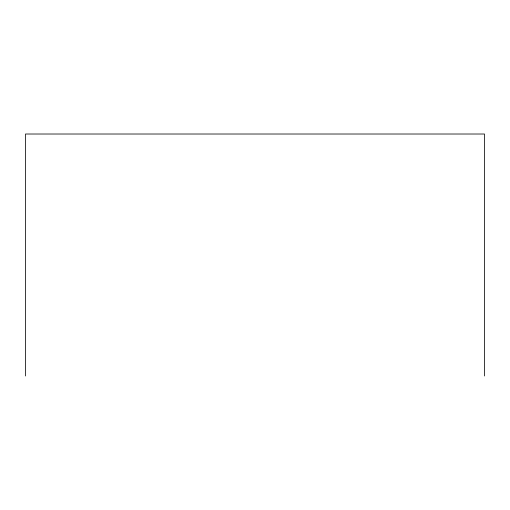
<?xml version="1.0" encoding="UTF-8"?>
<svg xmlns="http://www.w3.org/2000/svg" width="510" height="510" viewBox="0 0 510 510"><rect width="100%" height="100%" fill="white"/><g stroke="black" fill="none" stroke-linecap="round" stroke-linejoin="round"><path stroke-width="0.76" d="M484.5 375.985L484.5 134.015L25.5 134.015L25.5 375.985"/></g></svg>
